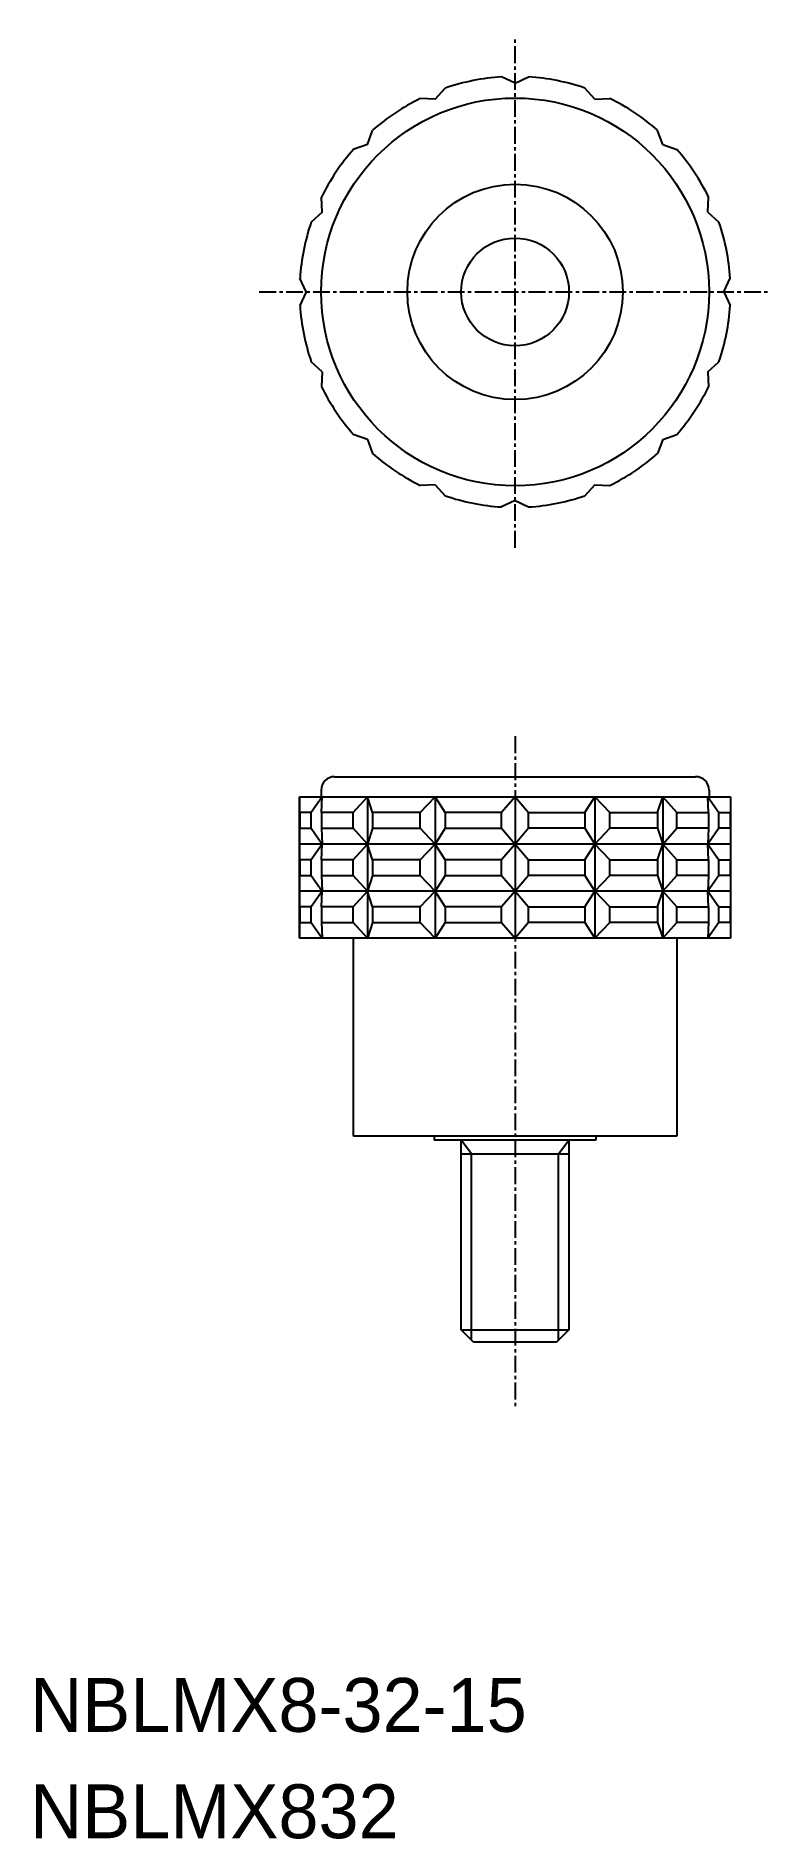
# Model space of a CAD drawing. Extents: x -13333 to -13278, y -159 to -25.
import ezdxf

# ---------------------------------------------------------------- set-up
doc = ezdxf.new("R2010")
doc.units = 0
doc.linetypes.add('CENTER', pattern=[2, 1.25, -0.25, 0.25, -0.25])
doc.layers.get('0').update_dxf_attribs({"linetype": 'CONTINUOUS'})
doc.layers.add('CENTER', color=1, linetype='CENTER')

msp = doc.modelspace()

# ---------------------------------------------------------------- linework, layer by layer
at = {"color": 7, "linetype": 'CONTINUOUS'}
for p, q in [((-13297.27, -28.33), (-13298.28, -27.86)), ((-13297.27, -28.33), (-13296.27, -27.86)), ((-13303.21, -29.51), (-13302.46, -28.69)), ((-13291.34, -29.51), (-13292.09, -28.69)), ((-13303.21, -29.51), (-13304.31, -29.46)), ((-13291.34, -29.51), (-13290.24, -29.46)), ((-13308.23, -32.87), (-13307.86, -31.83)), ((-13286.31, -32.87), (-13286.69, -31.83)), ((-13308.23, -32.87), (-13309.28, -33.25)), ((-13286.31, -32.87), (-13285.27, -33.25)), ((-13311.59, -37.9), (-13311.64, -36.79)), ((-13282.95, -37.9), (-13282.91, -36.79)), ((-13311.59, -37.9), (-13312.41, -38.65)), ((-13282.95, -37.9), (-13282.14, -38.65)), ((-13312.77, -43.83), (-13313.24, -42.82)), ((-13281.77, -43.83), (-13281.31, -42.82)), ((-13312.77, -43.83), (-13313.24, -44.83)), ((-13281.77, -43.83), (-13281.31, -44.83)), ((-13311.59, -49.76), (-13312.41, -49.01)), ((-13282.95, -49.76), (-13282.14, -49.01)), ((-13311.59, -49.76), (-13311.64, -50.87)), ((-13282.95, -49.76), (-13282.91, -50.87)), ((-13308.23, -54.79), (-13309.28, -54.41)), ((-13308.23, -54.79), (-13307.86, -55.83)), ((-13286.31, -54.79), (-13286.69, -55.83)), ((-13286.31, -54.79), (-13285.27, -54.41)), ((-13303.21, -58.15), (-13304.31, -58.2)), ((-13303.21, -58.15), (-13302.46, -58.97)), ((-13291.34, -58.15), (-13292.09, -58.97)), ((-13291.34, -58.15), (-13290.24, -58.2)), ((-13297.27, -59.33), (-13298.28, -59.8)), ((-13297.27, -59.33), (-13296.27, -59.8)), ((-13310.67, -79.83), (-13283.87, -79.83)), ((-13313.27, -81.33), (-13281.27, -81.33)), ((-13313.27, -91.83), (-13313.27, -81.33)), ((-13313.27, -81.33), (-13313.27, -91.83)), ((-13313.27, -81.33), (-13313.27, -91.83)), ((-13311.59, -81.33), (-13312.41, -82.5)), ((-13311.67, -80.83), (-13311.67, -81.33)), ((-13311.64, -82.5), (-13311.59, -81.33)), ((-13309.28, -82.5), (-13308.23, -81.33)), ((-13307.86, -82.5), (-13308.23, -81.33)), ((-13308.23, -81.33), (-13308.23, -91.83)), ((-13304.31, -82.5), (-13303.21, -81.33)), ((-13302.46, -82.5), (-13303.21, -81.33)), ((-13303.21, -81.33), (-13303.21, -91.83)), ((-13297.27, -81.33), (-13298.28, -82.5)), ((-13297.27, -81.33), (-13297.27, -91.83)), ((-13297.27, -81.33), (-13296.27, -82.5)), ((-13292.09, -82.5), (-13291.34, -81.33)), ((-13291.34, -81.33), (-13291.34, -91.83)), ((-13290.24, -82.5), (-13291.34, -81.33)), ((-13286.69, -82.5), (-13286.31, -81.33)), ((-13286.31, -81.33), (-13286.31, -91.83)), ((-13285.27, -82.5), (-13286.31, -81.33)), ((-13282.91, -82.5), (-13282.95, -81.33)), ((-13282.95, -81.33), (-13282.14, -82.5)), ((-13282.87, -80.83), (-13282.87, -81.33)), ((-13281.27, -81.33), (-13281.27, -91.83)), ((-13312.41, -83.66), (-13311.6, -84.83)), ((-13311.64, -83.66), (-13311.6, -84.83)), ((-13308.23, -84.83), (-13309.28, -83.66)), ((-13307.86, -83.66), (-13308.23, -84.83)), ((-13303.21, -84.83), (-13304.31, -83.66)), ((-13302.46, -83.66), (-13303.21, -84.83)), ((-13298.28, -83.66), (-13297.27, -84.83)), ((-13296.27, -83.66), (-13297.27, -84.83)), ((-13292.09, -83.66), (-13291.34, -84.83)), ((-13291.34, -84.83), (-13290.24, -83.66)), ((-13286.69, -83.66), (-13286.31, -84.83)), ((-13286.31, -84.83), (-13285.27, -83.66)), ((-13282.91, -83.66), (-13282.95, -84.83)), ((-13282.14, -83.66), (-13282.95, -84.83)), ((-13281.25, -84.83), (-13313.27, -84.83)), ((-13311.6, -84.83), (-13312.41, -86)), ((-13311.64, -86), (-13311.6, -84.83)), ((-13309.28, -86), (-13308.23, -84.83)), ((-13307.86, -86), (-13308.23, -84.83)), ((-13304.31, -86), (-13303.21, -84.83)), ((-13302.46, -86), (-13303.21, -84.83)), ((-13297.27, -84.83), (-13298.28, -86)), ((-13297.27, -84.83), (-13296.27, -86)), ((-13292.09, -86), (-13291.34, -84.83)), ((-13290.24, -86), (-13291.34, -84.83)), ((-13286.69, -86), (-13286.31, -84.83)), ((-13285.27, -86), (-13286.31, -84.83)), ((-13282.95, -84.83), (-13282.14, -86)), ((-13282.91, -86), (-13282.95, -84.83)), ((-13281.25, -88.33), (-13313.27, -88.33)), ((-13312.41, -87.16), (-13311.6, -88.33)), ((-13311.6, -88.33), (-13312.41, -89.5)), ((-13311.64, -87.16), (-13311.6, -88.33)), ((-13311.64, -89.5), (-13311.6, -88.33)), ((-13308.23, -88.33), (-13309.28, -87.16)), ((-13309.28, -89.5), (-13308.23, -88.33)), ((-13307.86, -87.16), (-13308.23, -88.33)), ((-13307.86, -89.5), (-13308.23, -88.33)), ((-13303.21, -88.33), (-13304.31, -87.16)), ((-13304.31, -89.5), (-13303.21, -88.33)), ((-13302.46, -87.16), (-13303.21, -88.33)), ((-13302.46, -89.5), (-13303.21, -88.33)), ((-13298.28, -87.16), (-13297.27, -88.33)), ((-13297.27, -88.33), (-13298.28, -89.5)), ((-13296.27, -87.16), (-13297.27, -88.33)), ((-13297.27, -88.33), (-13296.27, -89.5)), ((-13292.09, -87.16), (-13291.34, -88.33)), ((-13292.09, -89.5), (-13291.34, -88.33)), ((-13291.34, -88.33), (-13290.24, -87.16)), ((-13290.24, -89.5), (-13291.34, -88.33)), ((-13286.69, -87.16), (-13286.31, -88.33)), ((-13286.69, -89.5), (-13286.31, -88.33)), ((-13286.31, -88.33), (-13285.27, -87.16)), ((-13285.27, -89.5), (-13286.31, -88.33)), ((-13282.14, -87.16), (-13282.95, -88.33)), ((-13282.91, -87.16), (-13282.95, -88.33)), ((-13282.95, -88.33), (-13282.14, -89.5)), ((-13282.91, -89.5), (-13282.95, -88.33)), ((-13312.41, -90.66), (-13311.59, -91.83)), ((-13311.64, -90.66), (-13311.59, -91.83)), ((-13308.23, -91.83), (-13309.28, -90.66)), ((-13307.86, -90.66), (-13308.23, -91.83)), ((-13303.21, -91.83), (-13304.31, -90.66)), ((-13302.46, -90.66), (-13303.21, -91.83)), ((-13298.28, -90.66), (-13297.27, -91.83)), ((-13296.27, -90.66), (-13297.27, -91.83)), ((-13292.09, -90.66), (-13291.34, -91.83)), ((-13291.34, -91.83), (-13290.24, -90.66)), ((-13286.69, -90.66), (-13286.31, -91.83)), ((-13286.31, -91.83), (-13285.27, -90.66)), ((-13282.14, -90.66), (-13282.95, -91.83)), ((-13282.91, -90.66), (-13282.95, -91.83)), ((-13281.27, -91.83), (-13313.27, -91.83)), ((-13309.27, -106.53), (-13309.27, -91.83)), ((-13285.27, -91.83), (-13285.27, -106.53)), ((-13303.27, -106.53), (-13309.27, -106.53)), ((-13303.27, -106.53), (-13303.27, -106.83)), ((-13291.27, -106.53), (-13303.27, -106.53)), ((-13291.27, -106.83), (-13303.27, -106.83)), ((-13303.27, -106.83), (-13303.27, -106.83)), ((-13293.27, -106.83), (-13301.27, -106.83)), ((-13301.27, -120.9), (-13301.27, -106.83)), ((-13293.27, -106.83), (-13293.27, -120.9)), ((-13291.27, -106.53), (-13291.27, -106.83)), ((-13285.27, -106.53), (-13291.27, -106.53)), ((-13301.27, -107.83), (-13293.27, -107.83)), ((-13300.35, -121.83), (-13301.27, -120.9)), ((-13301.27, -120.9), (-13293.27, -120.9)), ((-13294.2, -121.83), (-13300.35, -121.83)), ((-13293.27, -120.9), (-13294.2, -121.83))]:
    msp.add_line(p, q, dxfattribs=at)
at = {"color": 3}
for p, q in [((-13300.51, -107.83), (-13301.27, -106.83)), ((-13294.04, -107.83), (-13293.27, -106.83)), ((-13300.51, -121.67), (-13300.51, -107.83)), ((-13294.04, -121.67), (-13294.04, -107.83))]:
    msp.add_line(p, q, dxfattribs=at)
at = {"color": 7, "linetype": 'CONTINUOUS'}
for points in [[(-13312.41, -82.5), (-13313.24, -82.5), (-13313.24, -83.66), (-13312.41, -83.66)], [(-13309.28, -82.5), (-13311.64, -82.5), (-13311.64, -83.66), (-13309.28, -83.66)], [(-13304.31, -82.5), (-13307.86, -82.5), (-13307.86, -83.66), (-13304.31, -83.66)], [(-13298.28, -82.5), (-13302.46, -82.5), (-13302.46, -83.66), (-13298.28, -83.66)], [(-13296.27, -82.5), (-13292.09, -82.5), (-13292.09, -83.66), (-13296.27, -83.66)], [(-13290.24, -82.5), (-13286.69, -82.5), (-13286.69, -83.66), (-13290.24, -83.66)], [(-13285.27, -82.5), (-13282.91, -82.5), (-13282.91, -83.66), (-13285.27, -83.66)], [(-13282.14, -82.5), (-13281.31, -82.5), (-13281.31, -83.66), (-13282.14, -83.66)], [(-13312.41, -86), (-13313.24, -86), (-13313.24, -87.16), (-13312.41, -87.16)], [(-13309.28, -86), (-13311.64, -86), (-13311.64, -87.16), (-13309.28, -87.16)], [(-13304.31, -86), (-13307.86, -86), (-13307.86, -87.16), (-13304.31, -87.16)], [(-13298.28, -86), (-13302.46, -86), (-13302.46, -87.16), (-13298.28, -87.16)], [(-13296.27, -86), (-13292.09, -86), (-13292.09, -87.16), (-13296.27, -87.16)], [(-13290.24, -86), (-13286.69, -86), (-13286.69, -87.16), (-13290.24, -87.16)], [(-13285.27, -86), (-13282.91, -86), (-13282.91, -87.16), (-13285.27, -87.16)], [(-13282.14, -86), (-13281.31, -86), (-13281.31, -87.16), (-13282.14, -87.16)], [(-13312.41, -89.5), (-13313.24, -89.5), (-13313.24, -90.66), (-13312.41, -90.66)], [(-13309.28, -89.5), (-13311.64, -89.5), (-13311.64, -90.66), (-13309.28, -90.66)], [(-13304.31, -89.5), (-13307.86, -89.5), (-13307.86, -90.66), (-13304.31, -90.66)], [(-13298.28, -89.5), (-13302.46, -89.5), (-13302.46, -90.66), (-13298.28, -90.66)], [(-13296.27, -89.5), (-13292.09, -89.5), (-13292.09, -90.66), (-13296.27, -90.66)], [(-13290.24, -89.5), (-13286.69, -89.5), (-13286.69, -90.66), (-13290.24, -90.66)], [(-13285.27, -89.5), (-13282.91, -89.5), (-13282.91, -90.66), (-13285.27, -90.66)], [(-13282.14, -89.5), (-13281.31, -89.5), (-13281.31, -90.66), (-13282.14, -90.66)]]:
    msp.add_lwpolyline(points, close=True, dxfattribs=at)
for radius in [14.4, 8, 4]:
    msp.add_circle((-13297.27, -43.83), radius, dxfattribs=at)
for centre, radius, start, end in [((-13297.27, -43.83), 16, 93.5997, 108.9003), ((-13297.27, -43.83), 16, 71.0997, 86.4003), ((-13297.27, -43.83), 16, 116.0997, 131.4003), ((-13297.27, -43.83), 16, 48.5997, 63.9003), ((-13297.27, -43.83), 16, 138.5997, 153.9003), ((-13297.27, -43.83), 16, 26.0997, 41.4003), ((-13297.27, -43.83), 16, 161.0997, 176.4003), ((-13297.27, -43.83), 16, 3.5997, 18.9003), ((-13297.27, -43.83), 16, 183.5997, 198.9003), ((-13297.27, -43.83), 16, 341.0997, 356.4003), ((-13297.27, -43.83), 16, 206.0997, 221.4003), ((-13297.27, -43.83), 16, 318.5997, 333.9003), ((-13297.27, -43.83), 16, 228.5997, 243.9003), ((-13297.27, -43.83), 16, 296.0997, 311.4003), ((-13297.27, -43.83), 16, 251.0997, 266.4003), ((-13297.27, -43.83), 16, 273.5997, 288.9003), ((-13310.67, -80.83), 1, 90, 180), ((-13283.87, -80.83), 1, 0, 90)]:
    msp.add_arc(centre, radius, start, end, dxfattribs=at)
at = {"layer": 'CENTER', "color": 1, "linetype": 'CENTER'}
for p, q in [((-13297.27, -62.83), (-13297.27, -24.83)), ((-13316.27, -43.83), (-13278.27, -43.83)), ((-13297.27, -76.83), (-13297.27, -126.83))]:
    msp.add_line(p, q, dxfattribs=at)

# ---------------------------------------------------------------- texts
at = {"color": 7, "linetype": 'CONTINUOUS'}
for s, p in [('NBLMX8-32-15', (-13333.27, -150.76)), ('NBLMX832', (-13333.27, -158.66))]:
    msp.add_text(s, height=4, dxfattribs=at).set_placement(p)

doc.saveas('drawing.dxf')
